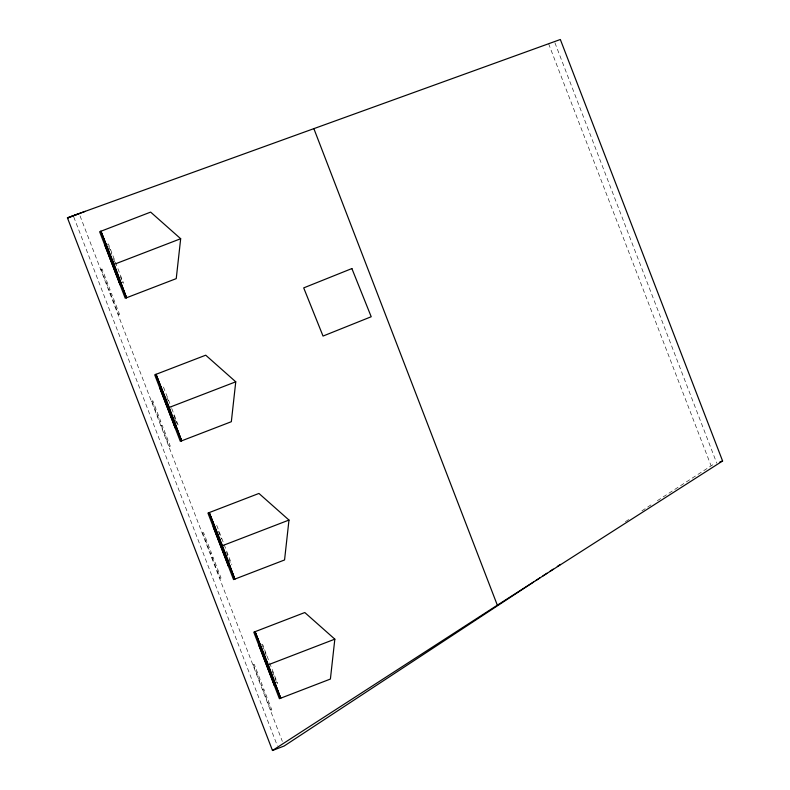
<?xml version="1.0" encoding="UTF-8"?>
<svg xmlns="http://www.w3.org/2000/svg" width="790" height="790" viewBox="0 0 790 790"><rect width="100%" height="100%" fill="white"/><g stroke="black" fill="none" stroke-linecap="round" stroke-linejoin="round"><path stroke-width="0.59" stroke-dasharray="3.95 2.96" d="M625.384 521.706L629.502 519M641.875 510.863L652.185 504.089M657.339 500.702L712.896 464.718M107.252 244.377L108.398 243.942L123.556 283.324M100.676 269.489L102.078 268.946L110.136 289.891L108.744 290.434M121.946 282.455L123.023 282.04M110.096 293.959L111.499 293.426L119.557 314.361L118.164 314.904M151.423 401.31L152.826 400.767L160.883 421.712L159.491 422.245M160.844 425.78L162.246 425.247L170.304 446.182L168.912 446.725M202.171 533.132L203.573 532.588L211.631 553.533L210.239 554.067M211.592 557.602L212.994 557.069L221.052 578.004L219.66 578.547M230.117 562.648L226.138 551.302M261.401 644.818L262.557 644.373L269.212 661.783M263.021 645.697L262.547 645.874L266.842 657.013M252.919 664.943L254.321 664.41L262.379 685.355L260.986 685.888M276.105 682.886L277.172 682.471M262.339 689.423L263.741 688.88L271.8 709.825L270.407 710.358M554.916 42.779L716.777 463.226M548.606 43.746L710.951 465.468M163.481 387.031L171.282 407.285M171.716 408.41L178.649 426.422M216.707 525.281L231.865 564.662M269.657 662.929L277.715 683.765M108.763 246.49L111.815 254.41M113.484 258.755L114.827 262.152M120.406 276.648L121.69 280.055M166.917 397.449L168.201 400.787M173.78 415.273L177.207 424.191M218.376 531.226L221.427 539.037M272.362 671.451L276.283 681.622M174.718 418.749L176.022 422.137M101.14 269.311L109.208 290.246M110.561 293.781L118.628 314.726M151.887 401.132L159.955 422.067M161.308 425.603L169.376 446.548M202.635 532.944L210.703 553.889M212.056 557.424L220.124 578.359M253.383 664.765L261.45 685.71M262.803 689.245L270.871 710.18M80.027 215.838L282.356 741.415M73.756 216.934L277.418 745.957"/><path stroke-width="1.19" d="M180.673 238.728L176.239 278.623L125.245 298.255L99.639 231.737L150.633 212.105L180.673 238.728L114.165 264.334L100.923 231.243L126.528 297.761L114.165 264.334M235.756 381.817L231.332 421.712L180.327 441.343L154.722 374.825L205.726 355.194L235.756 381.817L169.248 407.423L156.015 374.332L181.621 440.85L169.248 407.423M288.982 520.067L284.558 559.962L233.554 579.593L207.948 513.075L258.942 493.444L288.982 520.067L222.474 545.673L209.232 512.582L234.837 579.1L222.474 545.673M334.832 639.159L330.398 679.054L279.403 698.686L253.797 632.168L304.792 612.536L334.832 639.159L268.324 664.765L255.081 631.674L280.687 698.192L268.324 664.765M533.625 582.023L284.133 746.017L272.481 750.5L67.407 217.783L560.337 39.5L722.593 460.985L497.335 605.189L272.481 750.5M535.689 580.67L539.807 577.954M542.908 575.92L547.026 573.214M550.117 571.18L553.217 569.146M557.335 566.44L560.426 564.406M79.138 213.537L67.496 218.02L85.231 211.335M104.863 245.305L106.067 244.831M105.455 246.569L106.531 246.154M105.89 247.596L106.897 247.211M109.81 257.767L110.817 257.382M110.175 258.824L111.252 258.419M110.61 259.861L111.617 259.466M114.53 270.032L115.538 269.647M114.896 271.089L115.972 270.674M115.33 272.115L116.337 271.73M119.251 282.287L120.258 281.902M119.616 283.343L120.692 282.938M120.021 284.686L121.226 284.222M161.15 387.93L159.945 388.394L175.173 427.755M160.548 389.658L161.614 389.243M160.982 390.695L161.989 390.3M164.893 400.866L165.91 400.471M165.268 401.922L166.334 401.508M165.703 402.949L166.71 402.564M169.613 413.121L170.62 412.736M169.988 414.177L171.055 413.763M170.413 415.214L171.43 414.819M174.333 425.385L175.341 424.99M174.708 426.442L175.775 426.027M175.113 427.785L176.318 427.311M214.376 526.18L213.172 526.644L228.389 566.005M213.764 527.908L214.841 527.493M214.199 528.935L215.216 528.55M218.119 539.116L219.126 538.721M218.484 540.163L219.561 539.758M218.919 541.199L219.926 540.814M222.839 551.371L223.847 550.986M223.205 552.427L224.281 552.013M223.639 553.454L224.646 553.069M227.56 563.635L228.567 563.24M227.925 564.682L229.001 564.277M228.33 566.025L229.535 565.561M719.69 462.101L722.593 460.985M259.021 645.736L260.226 645.272M259.614 647L260.69 646.585M260.048 648.037L261.056 647.642M263.969 658.208L264.976 657.813M264.334 659.265L265.41 658.85M264.769 660.292L265.776 659.907M268.689 670.463L269.696 670.078M269.054 671.52L270.131 671.105M269.489 672.557L270.496 672.162M273.409 682.728L274.416 682.333M273.775 683.785L274.851 683.37M274.179 685.127L275.384 684.654M313.867 128.642L497.335 605.189M100.844 231.273L126.449 297.791M155.936 374.361L181.542 440.879M209.153 512.611L234.758 579.129M255.002 631.704L280.608 698.222M106.581 247.329L110.472 257.52M111.301 259.594L115.192 269.775M115.992 271.859L119.942 282.02M161.644 390.438L165.584 400.599M166.394 402.683L170.275 412.864M171.114 414.947L174.995 425.129M214.89 528.668L218.781 538.859M219.61 540.933L223.501 551.114M224.33 553.188L228.221 563.379M260.71 647.78L264.66 657.942M265.43 660.035L269.38 670.197M270.18 672.29L274.071 682.471M106.235 247.468L110.156 257.639L106.206 247.477M114.876 269.894L110.956 259.722L114.846 269.913M115.676 271.987L119.596 282.158L115.646 271.997M165.238 400.728L161.328 390.556L165.209 400.737M223.985 553.326L227.905 563.497L223.955 553.336M260.394 647.899L264.314 658.07L260.364 647.909M269.035 670.335L265.114 660.163L269.005 670.345M269.834 672.418L273.755 682.59M269.805 672.428L273.725 682.6M104.922 245.275L120.08 284.667M259.081 645.716L274.239 685.098M351.886 268.56L303.706 287.886L323.031 336.066L371.211 316.741L351.886 268.56M169.959 412.992L166.048 402.821L169.929 413.002M174.679 425.247L170.768 415.076L174.649 425.257M218.465 538.977L214.544 528.806L218.435 538.987M223.185 551.242L219.264 541.061L223.155 551.252"/></g></svg>
